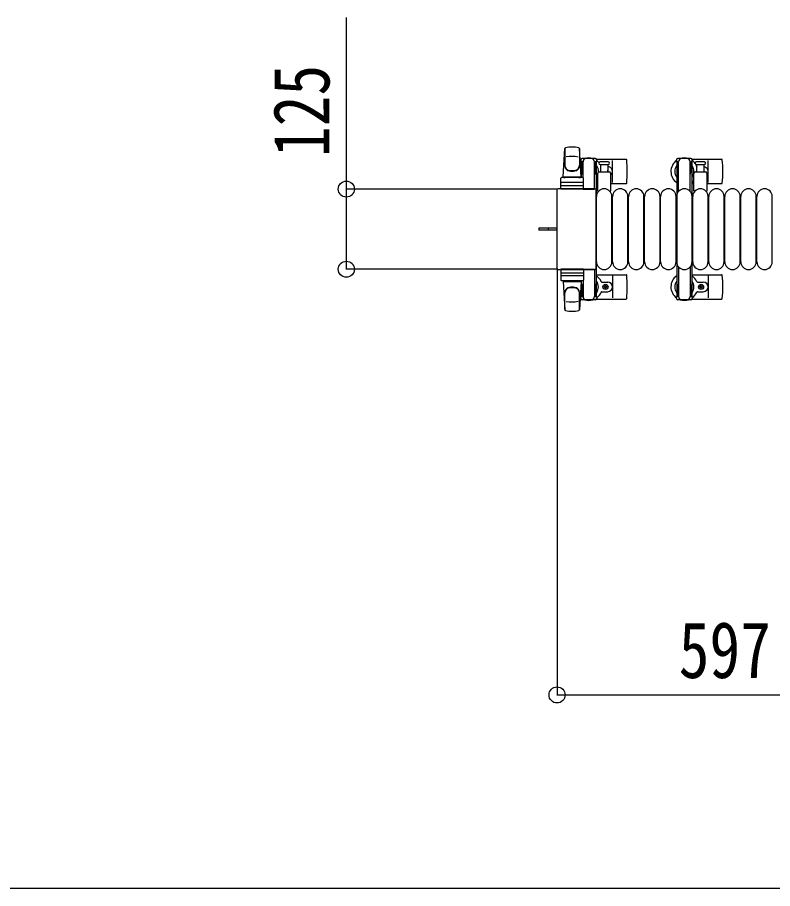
# Model space of a CAD drawing. Units: millimetres, scale not verified. Extents: x -16820 to 16820, y -11880 to 11880.
# Drawn here: x 4043 to 5221, y 1052 to 2410 of the extents above; entities that cross this region are included whole.
import ezdxf
from ezdxf.enums import TextEntityAlignment as Align

# ---------------------------------------------------------------- set-up
doc = ezdxf.new("R2010")
doc.units = ezdxf.units.MM
doc.header["$LTSCALE"] = 50
for name, color, linetype in [('0-3_YKK_13', 4, 'Continuous'), ('0-4_YKK_A1', 4, 'Continuous'), ('0-5_YKK_D', 6, 'Continuous')]:
    doc.layers.add(name, color=color, linetype=linetype)
doc.styles.add('ＭＳ ゴシック', font='')
doc.styles.get('ＭＳ ゴシック').set_extended_font_data('MS Gothic')

msp = doc.modelspace()

# ---------------------------------------------------------------- linework, layer by layer
at = {"layer": '0-3_YKK_13'}
for p, q in [((4894.08, 2161), (4896.52, 2205.03)), ((4896.58, 2204.61), (4896.58, 2178.87)), ((4919.58, 2205.38), (4919.58, 2178.19)), ((4922.08, 2161), (4919.64, 2205.03)), ((4944.38, 2189.5), (4923.78, 2189.5)), ((4946.11, 2188.5), (4992.18, 2188.5)), ((4946.38, 2184.7), (4946.38, 2187.5)), ((5093.38, 2189.5), (5072.78, 2189.5)), ((5095.11, 2188.5), (5141.18, 2188.5)), ((5095.38, 2184.7), (5095.38, 2187.5)), ((4923.28, 2181.2), (4924.08, 2181.2)), ((4923.28, 2170.69), (4923.28, 2181.2)), ((4924.08, 2167.7), (4924.08, 2184.7)), ((4925.08, 2159.87), (4925.08, 2184.5)), ((4943.08, 2184.7), (4946.38, 2184.7)), ((4943.08, 2142), (4943.08, 2184.5)), ((4944.08, 2167.7), (4944.08, 2184.7)), ((4944.88, 2181.2), (4944.08, 2181.2)), ((4944.88, 2170.69), (4944.88, 2181.2)), ((4951.83, 2180.5), (4964.33, 2180.5)), ((4952.58, 2169), (4952.58, 2180.5)), ((4963.58, 2180.5), (4963.58, 2169)), ((4971.08, 2152.5), (4971.08, 2186.5)), ((5072.28, 2181.2), (5073.08, 2181.2)), ((5072.28, 2170.69), (5072.28, 2181.2)), ((5073.08, 2167.7), (5073.08, 2184.7)), ((5074.08, 2138.44), (5074.08, 2184.5)), ((5092.08, 2184.7), (5095.38, 2184.7)), ((5092.08, 2138.44), (5092.08, 2184.5)), ((5093.08, 2167.7), (5093.08, 2184.7)), ((5093.88, 2181.2), (5093.08, 2181.2)), ((5093.88, 2170.69), (5093.88, 2181.2)), ((5114.33, 2184.5), (5101.83, 2184.5)), ((5101.83, 2180.5), (5114.33, 2180.5)), ((5102.58, 2169), (5102.58, 2180.5)), ((5113.58, 2180.5), (5113.58, 2169)), ((5120.08, 2152.5), (5120.08, 2186.5)), ((4924.58, 2160), (4891.58, 2160)), ((4894.08, 2161), (4922.08, 2161)), ((4895.08, 2160), (4895.08, 2161)), ((4895.08, 2161), (4921.08, 2161)), ((4895.08, 2160), (4897.48, 2160)), ((4918.68, 2160), (4921.08, 2160)), ((4921.08, 2160), (4921.08, 2161)), ((4924.88, 2164.7), (4923.28, 2170.69)), ((4924.88, 2164.7), (4925.08, 2164.7)), ((4943.28, 2164.7), (4943.08, 2164.7)), ((4943.28, 2164.7), (4944.88, 2170.69)), ((4948.08, 2139.17), (4948.08, 2167)), ((4950.08, 2169), (4966.08, 2169)), ((4968.08, 2167), (4968.08, 2139.17)), ((5073.88, 2164.7), (5072.28, 2170.69)), ((5073.88, 2164.7), (5074.08, 2164.7)), ((5092.28, 2164.7), (5092.08, 2164.7)), ((5092.28, 2164.7), (5093.88, 2170.69)), ((5098.08, 2139.17), (5098.08, 2167)), ((5100.08, 2169), (5116.08, 2169)), ((5118.08, 2167), (5118.08, 2139.17)), ((4890.58, 2142), (4890.58, 2159)), ((4891.52, 2147.5), (4924.69, 2147.5)), ((4924.58, 2152), (4891.58, 2152)), ((4925.58, 2142), (4925.58, 2159)), ((4946.08, 2150.5), (4948.08, 2150.5)), ((4968.08, 2150.5), (4992.18, 2150.5)), ((5095.08, 2150.5), (5098.08, 2150.5)), ((5118.08, 2150.5), (5141.18, 2150.5)), ((4884.08, 2140), (4884.08, 2019)), ((4884.08, 2140), (4884.08, 2140)), ((4943.08, 2142.5), (4886.58, 2142.5)), ((4886.58, 2142.5), (4886.58, 2142.5)), ((4925.58, 2142), (4890.58, 2142)), ((4925.08, 2142), (4943.08, 2142)), ((4943.08, 2142.5), (4943.08, 2142.5)), ((4945.58, 2019), (4945.58, 2140)), ((4945.58, 2140), (4945.58, 2140)), ((4946.08, 2028.5), (4946.08, 2130.5)), ((4970.08, 2028.5), (4970.08, 2130.5)), ((4971.08, 2028.5), (4971.08, 2130.5)), ((4995.08, 2028.5), (4995.08, 2130.5)), ((4996.08, 2028.5), (4996.08, 2130.5)), ((5020.08, 2028.5), (5020.08, 2130.5)), ((5021.08, 2028.5), (5021.08, 2130.5)), ((5045.08, 2028.5), (5045.08, 2130.5)), ((5046.08, 2028.5), (5046.08, 2130.5)), ((5070.08, 2028.5), (5070.08, 2130.5)), ((5071.08, 2028.5), (5071.08, 2130.5)), ((5095.08, 2028.5), (5095.08, 2130.5)), ((5096.08, 2028.5), (5096.08, 2130.5)), ((5120.08, 2028.5), (5120.08, 2130.5)), ((5121.08, 2028.5), (5121.08, 2130.5)), ((5145.08, 2028.5), (5145.08, 2130.5)), ((5146.08, 2028.5), (5146.08, 2130.5)), ((5170.08, 2028.5), (5170.08, 2130.5)), ((5171.08, 2028.5), (5171.08, 2130.5)), ((5195.08, 2028.5), (5195.08, 2130.5)), ((5196.08, 2028.5), (5196.08, 2130.5)), ((5220.08, 2028.5), (5220.08, 2130.5)), ((4856.08, 2081), (4856.08, 2078)), ((4871.58, 2078), (4856.08, 2078)), ((4870.93, 2081), (4870.93, 2078)), ((4884.08, 2078), (4871.58, 2078)), ((4884.08, 2019), (4884.08, 2019)), ((4886.58, 2016.5), (4943.08, 2016.5)), ((4886.58, 2016.5), (4886.58, 2016.5)), ((4925.58, 2017), (4890.58, 2017)), ((4890.58, 2017), (4890.58, 2000)), ((4891.52, 2011.5), (4924.69, 2011.5)), ((4925.08, 2017), (4943.08, 2017)), ((4925.58, 2017), (4925.58, 2000)), ((4943.08, 2017), (4943.08, 1974.5)), ((4943.08, 2016.5), (4943.08, 2016.5)), ((4945.58, 2019), (4945.58, 2019)), ((5074.08, 2020.56), (5074.08, 1974.5)), ((5092.08, 2020.56), (5092.08, 1974.5)), ((4924.58, 2007), (4891.58, 2007)), ((4924.58, 1999), (4891.58, 1999)), ((4894.08, 1998), (4922.08, 1998)), ((4894.08, 1998), (4896.52, 1953.97)), ((4895.08, 1999), (4897.48, 1999)), ((4895.08, 1999), (4895.08, 1998)), ((4895.08, 1998), (4921.08, 1998)), ((4918.68, 1999), (4921.08, 1999)), ((4922.08, 1998), (4919.64, 1953.97)), ((4921.08, 1999), (4921.08, 1998)), ((4925.08, 1999.13), (4925.08, 1974.5)), ((4946.08, 2008.5), (4992.18, 2008.5)), ((4954.37, 1997), (4963.58, 1997)), ((4971.08, 2006.5), (4971.08, 1972.5)), ((5095.08, 2008.5), (5141.18, 2008.5)), ((5103.37, 1997), (5112.58, 1997)), ((5120.08, 2006.5), (5120.08, 1972.5)), ((4924.88, 1994.3), (4923.28, 1988.31)), ((4923.28, 1988.31), (4923.28, 1977.8)), ((4924.08, 1991.3), (4924.08, 1974.3)), ((4924.88, 1994.3), (4925.08, 1994.3)), ((4943.28, 1994.3), (4943.08, 1994.3)), ((4943.28, 1994.3), (4944.88, 1988.31)), ((4944.08, 1991.3), (4944.08, 1974.3)), ((4944.88, 1988.31), (4944.88, 1977.8)), ((4958.76, 1989.06), (4957.88, 1989.06)), ((4961.4, 1989.94), (4962.28, 1989.94)), ((5073.88, 1994.3), (5072.28, 1988.31)), ((5072.28, 1988.31), (5072.28, 1977.8)), ((5073.08, 1991.3), (5073.08, 1974.3)), ((5073.88, 1994.3), (5074.08, 1994.3)), ((5092.28, 1994.3), (5092.08, 1994.3)), ((5092.28, 1994.3), (5093.88, 1988.31)), ((5093.08, 1991.3), (5093.08, 1974.3)), ((5093.88, 1988.31), (5093.88, 1977.8)), ((5107.76, 1989.06), (5106.88, 1989.06)), ((5110.4, 1989.94), (5111.28, 1989.94)), ((4896.58, 1954.39), (4896.58, 1980.13)), ((4919.58, 1953.62), (4919.58, 1980.81)), ((4923.28, 1977.8), (4924.08, 1977.8)), ((4944.38, 1969.5), (4923.78, 1969.5)), ((4943.08, 1974.3), (4946.38, 1974.3)), ((4944.88, 1977.8), (4944.08, 1977.8)), ((4946.11, 1970.5), (4992.18, 1970.5)), ((4946.38, 1974.3), (4946.38, 1971.5)), ((4954.37, 1982), (4963.58, 1982)), ((5072.28, 1977.8), (5073.08, 1977.8)), ((5093.38, 1969.5), (5072.78, 1969.5)), ((5092.08, 1974.3), (5095.38, 1974.3)), ((5093.88, 1977.8), (5093.08, 1977.8)), ((5095.11, 1970.5), (5141.18, 1970.5)), ((5095.38, 1974.3), (5095.38, 1971.5)), ((5103.37, 1982), (5112.58, 1982))]:
    msp.add_line(p, q, dxfattribs=at)
for points in [[(4921.78, 2187.5), (4921.78, 2184.7), (4925.08, 2184.7)], [(5070.78, 2187.5), (5070.78, 2184.7), (5074.08, 2184.7)], [(4964.33, 2184.5), (4958.08, 2184.5), (4951.83, 2184.5)], [(4884.08, 2081), (4871.58, 2081), (4856.08, 2081)], [(4957.88, 1989.06), (4957.88, 1989.94), (4958.76, 1989.94)], [(4959.64, 1990.82), (4959.64, 1991.7), (4960.52, 1991.7), (4960.52, 1990.82)], [(4960.52, 1988.18), (4960.52, 1987.3), (4959.64, 1987.3), (4959.64, 1988.18)], [(4962.28, 1989.94), (4962.28, 1989.06), (4961.4, 1989.06)], [(5106.88, 1989.06), (5106.88, 1989.94), (5107.76, 1989.94)], [(5108.64, 1990.82), (5108.64, 1991.7), (5109.52, 1991.7), (5109.52, 1990.82)], [(5109.52, 1988.18), (5109.52, 1987.3), (5108.64, 1987.3), (5108.64, 1988.18)], [(5111.28, 1989.94), (5111.28, 1989.06), (5110.4, 1989.06)], [(4921.78, 1971.5), (4921.78, 1974.3), (4925.08, 1974.3)], [(5070.78, 1971.5), (5070.78, 1974.3), (5074.08, 1974.3)]]:
    msp.add_lwpolyline(points, dxfattribs=at)
for centre in [(4960.08, 1989.5), (5109.08, 1989.5)]:
    msp.add_circle(centre, 4, dxfattribs=at)
for centre, radius, start, end in [((4898.02, 2204.94), 1.5, 101.97738, 176.83138), ((4908.08, 2157.5), 50, 78.05356, 101.94644), ((4908.08, 2157.5), 50, 78.02262, 101.94644), ((4918.14, 2204.94), 1.5, 3.16862, 78.02262), ((4908.08, 2142.9), 50, 79.12335, 100.54947), ((4923.78, 2187.5), 2, 90, 180), ((4930.08, 2184.5), 5, 90, 180), ((4934.08, 2169.5), 21, 72.24721, 107.75279), ((4938.08, 2184.5), 5, 0, 90), ((4944.38, 2187.5), 2, 0, 90), ((4992.18, 2187.5), 1, 5.73917, 90), ((4813.08, 2169.5), 181, 354.26083, 5.73917), ((5072.78, 2187.5), 2, 90, 180), ((5079.08, 2184.5), 5, 90, 180), ((5083.08, 2169.5), 21, 72.24721, 107.75279), ((5087.08, 2184.5), 5, 0, 90), ((5093.38, 2187.5), 2, 0, 90), ((5141.18, 2187.5), 1, 5.73917, 90), ((4962.08, 2169.5), 181, 354.26083, 5.73917), ((4904.58, 2179.06), 8, 180, 263.72071), ((4904.58, 2178.19), 8, 180, 263.72071), ((4911.58, 2179.06), 8, 276.27929, 0), ((4911.58, 2178.19), 8, 276.27929, 0), ((4934.08, 2169.5), 21, 125.85347, 129.53368), ((4934.08, 2169.5), 15, 143.1301, 149.27754), ((4934.08, 2169.5), 15, 357.02005, 36.8699), ((4934.08, 2169.5), 21, 40.83479, 54.14653), ((4951.83, 2182.5), 2, 90, 180), ((4951.83, 2182.5), 2, 180, 270), ((4934.08, 2169.5), 21, 28.24251, 31.58821), ((4963.58, 2169.5), 7.5, 306.86994, 90), ((4964.33, 2182.5), 2, 0, 90), ((4964.33, 2182.5), 2, 270, 0), ((5083.08, 2169.5), 21, 125.85347, 235.1501), ((5083.08, 2169.5), 15, 143.1301, 216.8699), ((5083.08, 2169.5), 15, 323.1301, 36.8699), ((5083.08, 2169.5), 21, 36.9292, 54.14653), ((5101.83, 2182.5), 2, 90, 180), ((5101.83, 2182.5), 2, 180, 270), ((5083.08, 2169.5), 21, 22.72842, 32.5406), ((5103.37, 2178), 1, 202.72842, 217.66294), ((5112.58, 2169.5), 7.5, 317.16663, 82.33771), ((5114.33, 2182.5), 2, 0, 90), ((5114.33, 2182.5), 2, 270, 0), ((4891.58, 2159), 1, 90, 180), ((4908.08, 2210.87), 40, 263.72071, 276.27929), ((4908.08, 2210), 40, 263.72071, 276.27929), ((4924.58, 2159), 1, 0, 90), ((4934.08, 2169.5), 15, 323.1301, 338.96058), ((4950.08, 2167), 2, 90, 180), ((4960.08, 2169.5), 4, 352.81959, 28.95488), ((4966.08, 2167), 2, 0, 90), ((5100.08, 2167), 2, 90, 180), ((5116.08, 2167), 2, 0, 90), ((4891.58, 2151), 1, 90, 180), ((4924.58, 2151), 1, 0, 90), ((4934.08, 2169.5), 21, 304.8499, 311.81033), ((4992.18, 2151.5), 1, 270, 354.26083), ((5083.08, 2169.5), 21, 304.8499, 315.58471), ((5141.18, 2151.5), 1, 270, 354.26083), ((4958.08, 2130.5), 12, 0, 180), ((4949.08, 2139.17), 1, 180, 258.06047), ((4967.08, 2139.17), 1, 281.93946, 0), ((4983.08, 2130.5), 12, 0, 180), ((5008.08, 2130.5), 12, 0, 180), ((5033.08, 2130.5), 12, 0, 180), ((5058.08, 2130.5), 12, 0, 180), ((5083.08, 2130.5), 12, 0, 180), ((5108.08, 2130.5), 12, 0, 180), ((5099.08, 2139.17), 1, 180, 258.06047), ((5117.08, 2139.17), 1, 281.93946, 0), ((5133.08, 2130.5), 12, 0, 180), ((5158.08, 2130.5), 12, 0, 180), ((5183.08, 2130.5), 12, 0, 180), ((5208.08, 2130.5), 12, 0, 180), ((4958.08, 2028.5), 12, 180, 0), ((4983.08, 2028.5), 12, 180, 0), ((5008.08, 2028.5), 12, 180, 0), ((5033.08, 2028.5), 12, 180, 0), ((5058.08, 2028.5), 12, 180, 0), ((5083.08, 2028.5), 12, 180, 0), ((5108.08, 2028.5), 12, 180, 0), ((5133.08, 2028.5), 12, 180, 0), ((5158.08, 2028.5), 12, 180, 0), ((5183.08, 2028.5), 12, 180, 0), ((5208.08, 2028.5), 12, 180, 0), ((4891.58, 2008), 1, 180, 270), ((4891.58, 2000), 1, 180, 270), ((4924.58, 2008), 1, 270, 0), ((4924.58, 2000), 1, 270, 0), ((4934.08, 1989.5), 21, 22.72842, 55.1501), ((4934.08, 1989.5), 15, 323.1301, 36.8699), ((4954.37, 1998), 1, 202.72842, 270), ((4963.58, 1989.5), 7.5, 270, 90), ((4992.18, 2007.5), 1, 5.73917, 90), ((4813.08, 1989.5), 181, 354.26083, 5.73917), ((5083.08, 1989.5), 21, 124.8499, 234.14653), ((5083.08, 1989.5), 15, 143.1301, 216.8699), ((5083.08, 1989.5), 21, 22.72842, 55.1501), ((5083.08, 1989.5), 15, 323.1301, 36.8699), ((5103.37, 1998), 1, 202.72842, 270), ((5112.58, 1989.5), 7.5, 270, 90), ((5141.18, 2007.5), 1, 5.73917, 90), ((4962.08, 1989.5), 181, 354.26083, 5.73917), ((4904.58, 1980.81), 8, 96.27929, 180), ((4904.58, 1979.94), 8, 96.27929, 180), ((4908.08, 1949), 40, 83.72071, 96.27929), ((4908.08, 1948.13), 40, 83.72071, 96.27929), ((4911.58, 1980.81), 8, 0, 83.72071), ((4911.58, 1979.94), 8, 0, 83.72071), ((4958.76, 1990.82), 0.88, 270, 0), ((4958.76, 1988.18), 0.88, 0, 90), ((4961.4, 1990.82), 0.88, 180, 270), ((4961.4, 1988.18), 0.88, 90, 180), ((5107.76, 1990.82), 0.88, 270, 0), ((5107.76, 1988.18), 0.88, 0, 90), ((5110.4, 1990.82), 0.88, 180, 270), ((5110.4, 1988.18), 0.88, 90, 180), ((4934.08, 1989.5), 21, 230.46632, 234.14653), ((4934.08, 1989.5), 15, 210.72246, 216.8699), ((4923.78, 1971.5), 2, 180, 270), ((4930.08, 1974.5), 5, 180, 270), ((4934.08, 1989.5), 21, 252.24721, 287.75279), ((4938.08, 1974.5), 5, 270, 0), ((4944.38, 1971.5), 2, 270, 0), ((4934.08, 1989.5), 21, 305.85347, 337.27158), ((4954.37, 1981), 1, 90, 157.27158), ((4992.18, 1971.5), 1, 270, 354.26083), ((5072.78, 1971.5), 2, 180, 270), ((5079.08, 1974.5), 5, 180, 270), ((5083.08, 1989.5), 21, 252.24721, 287.75279), ((5087.08, 1974.5), 5, 270, 0), ((5093.38, 1971.5), 2, 270, 0), ((5083.08, 1989.5), 21, 305.85347, 337.27158), ((5103.37, 1981), 1, 90, 157.27158), ((5141.18, 1971.5), 1, 270, 354.26083), ((4908.08, 2016.1), 50, 259.45053, 280.87665), ((4898.02, 1954.06), 1.5, 183.16862, 258.02262), ((4908.08, 2001.5), 50, 258.05356, 281.97738), ((4908.08, 2001.5), 50, 258.05356, 281.94644), ((4918.14, 1954.06), 1.5, 281.97738, 356.83138)]:
    msp.add_arc(centre, radius, start, end, dxfattribs=at)
for centre, major_axis, start_param, end_param in [((4886.58, 2140), (1.77, -1.77), 2.358058, 3.9251274), ((4943.08, 2140), (-1.77, -1.77), 2.358058, 3.9251274), ((4886.58, 2019), (-1.77, -1.77), 5.4996506, 7.06672), ((4943.08, 2019), (1.77, -1.77), 5.4996506, 7.06672)]:
    msp.add_ellipse(centre, major_axis=major_axis, ratio=0.997169, start_param=start_param, end_param=end_param, dxfattribs=at)
at = {"layer": '0-4_YKK_A1'}
for p, q in [((4922.08, 2184.5), (4922.08, 2160)), ((4924.08, 2184.5), (4922.08, 2184.5)), ((4946.08, 2184.5), (4944.08, 2184.5)), ((4946.08, 1974.5), (4946.08, 2184.5)), ((5071.08, 2184.5), (5071.08, 1974.5)), ((5073.08, 2184.5), (5071.08, 2184.5)), ((5095.08, 2184.5), (5093.08, 2184.5)), ((5095.08, 1974.5), (5095.08, 2184.5)), ((4922.08, 1999), (4922.08, 1974.5)), ((4922.08, 1974.5), (4925.08, 1974.5)), ((4943.08, 1974.5), (4946.08, 1974.5)), ((5071.08, 1974.5), (5074.08, 1974.5)), ((5092.08, 1974.5), (5095.08, 1974.5))]:
    msp.add_line(p, q, dxfattribs=at)
at = {"layer": '0-5_YKK_D'}
for p, q in [((4885.58, 2142), (4555.08, 2142)), ((4885.58, 2017), (4555.08, 2017)), ((4884.58, 2018), (4884.58, 1352.36)), ((4884.58, 1353.36), (5481.58, 1353.36)), ((5481.58, 1051.5), (1370.58, 1051.5))]:
    msp.add_line(p, q, dxfattribs=at)
msp.add_lwpolyline([(4556.08, 2017), (4556.08, 2142), (4556.08, 2409.6)], dxfattribs=at)
for centre in [(4556.08, 2142), (4556.08, 2017), (4884.58, 1353.36)]:
    msp.add_circle(centre, 12.5, dxfattribs=at)

# ---------------------------------------------------------------- texts
at = {"layer": '0-5_YKK_D', "style": 'ＭＳ ゴシック', "width": 0.8}
msp.add_text('125', height=87.98, rotation=90, dxfattribs=at).set_placement((4556.08, 2192), align=Align.BOTTOM_LEFT)
msp.add_text('597', height=87.98, dxfattribs=at).set_placement((5074.28, 1353.36), align=Align.BOTTOM_LEFT)

doc.saveas('drawing.dxf')
